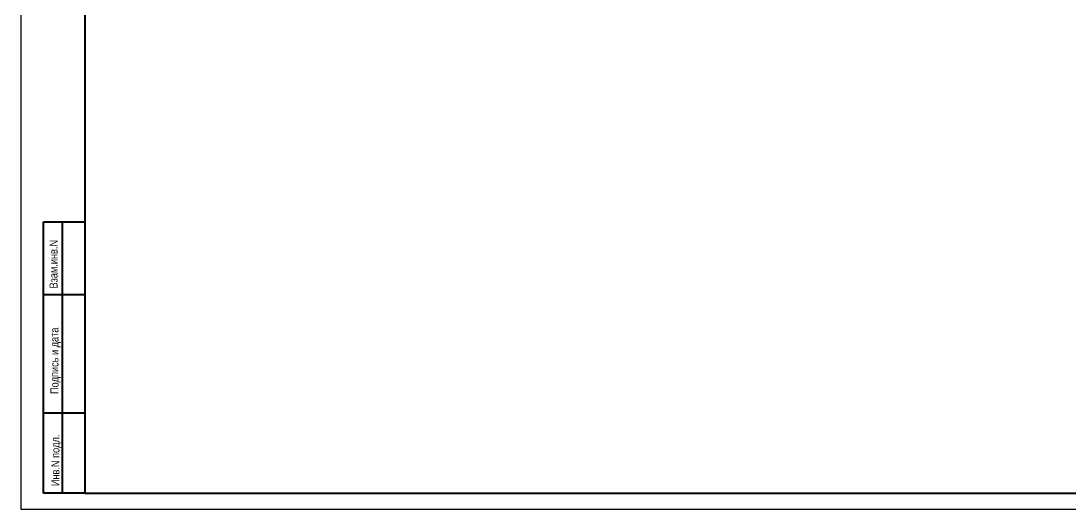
# Model space of a CAD drawing. Header units: millimetres. Extents: x 223 to 163467, y -12002 to 99672.
# Drawn here: x 76585 to 109357, y 40272 to 55515 of the extents above; entities that cross this region are included whole.
import ezdxf

# ---------------------------------------------------------------- set-up
doc = ezdxf.new("R2010")
doc.units = ezdxf.units.MM
doc.layers.add('Text standart (rus)', color=7, linetype='Continuous')
doc.layers.add('Рамка', color=7, linetype='Continuous', lineweight=40)
doc.styles.get("Standard").update_dxf_attribs({"font": 'ARIALN.TTF'})

# ---------------------------------------------------------------- blocks, each defined once
blk = doc.blocks.new('stug')
at = {"layer": 'Рамка'}
for p, q in [((18549, -29192), (18549, -20727)), ((18549, -20727), (19849, -20727)), ((19149, -29192), (19149, -20727)), ((18549, -22992), (19849, -22992)), ((18549, -26692), (19849, -26692)), ((19849, -29192), (18549, -29192))]:
    blk.add_line(p, q, dxfattribs=at)
at = {"layer": 'Рамка', "lineweight": 25}
blk.add_line((19849, -23692), (19849, -29192), dxfattribs=at)
at = {"layer": 'Text standart (rus)', "color": 7, "lineweight": 25}
for s, p in [('Взам.инв.N', (18990, -22803)), ('Подпись и дата', (19020, -26101)), ('Инв.N подл.', (19050, -28977))]:
    blk.add_text(s, height=250, rotation=90, dxfattribs=at).set_placement(p)

msp = doc.modelspace()

# ---------------------------------------------------------------- linework, layer by layer
at = {"color": 0}
msp.add_lwpolyline([(76585, 40272), (160585, 40272), (160585, 99672), (76585, 99672)], close=True, dxfattribs=at)
at = {"layer": 'Рамка'}
msp.add_lwpolyline([(78585, 40772), (160085, 40772), (160085, 99172), (78585, 99172)], close=True, dxfattribs=at)

# ---------------------------------------------------------------- block references
at = {"layer": 'Text standart (rus)'}
msp.add_blockref('stug', (58737, 69964), dxfattribs=at)

doc.saveas('drawing.dxf')
